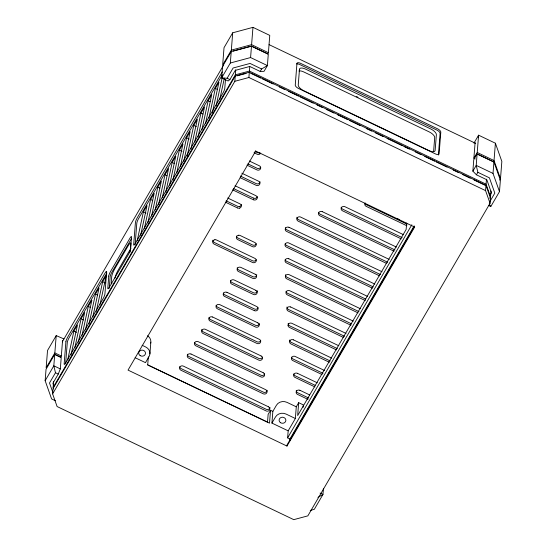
<?xml version="1.0" encoding="UTF-8"?>
<svg xmlns="http://www.w3.org/2000/svg" width="547" height="547" viewBox="0 0 547 547"><rect width="100%" height="100%" fill="white"/><g stroke="black" fill="none" stroke-linecap="round" stroke-linejoin="round"><path stroke-width="0.82" d="M55.425 400.753L51.603 398.927L45.148 380.705L46.051 369.232L54.727 354.333L61.23 357.444L60.327 368.91L58.262 374.073L52.888 383.297L53.702 385.594M54.727 354.333L53.825 365.806L55.473 372.746L49.504 382.989L52.922 392.623M56.204 335.605L47.521 350.504L46.16 367.823L54.844 352.931L56.204 335.605L63.903 338.921M52.621 393.881L53.032 388.616L235.237 76.026L249.309 72.238L485.975 185.344L490.468 198.007L490.05 203.272L307.852 515.862L293.773 519.65L57.107 406.544L52.621 393.881L234.82 81.298L235.237 76.026M53.688 389.026L53.127 387.44L53.592 381.546M55.514 354.832L60.621 357.273L61.339 356.035L62.57 340.35M65.606 363.817L67.295 342.401A3.918 0.697 -64.5 0 1 69.23 337.561L106.385 273.808A3.918 0.697 -64.5 0 1 106.85 273.069M109.25 288.194L110.152 276.72A3.918 0.697 -64.5 0 1 112.087 271.88L131.266 238.977A3.918 0.697 -64.5 0 1 131.499 238.588M135.13 244.543L136.818 223.121A3.918 0.697 -64.5 0 1 138.753 218.287L222.397 74.782M148.34 356.883L147.704 364.931L269.514 423.146L270.533 410.271L272.85 411.378L271.927 423.084L288.173 430.845L287.619 437.873L289.937 438.981L289.814 440.54M149.919 353.868L150.842 342.162M225.487 79.349L224.776 88.409A3.918 0.697 -64.5 0 1 222.841 93.25L135.335 243.374A3.918 0.697 -64.5 0 1 133.673 244.7L135.424 222.458A3.918 0.697 -64.5 0 1 137.359 217.617L222.294 71.91M229.911 79.588L227.128 78.255L221.644 77.9L230.328 63.008L231.231 51.534L251.49 46.078L268.297 54.112L267.394 65.578L264.037 71.342L260.174 71.438L249.774 66.467L235.285 70.372L229.911 79.588L228.14 81.004L221.644 77.9L222.547 66.426L231.231 51.534M232.701 32.806L224.024 47.698L222.656 65.025L231.34 50.133L232.701 32.806L252.967 27.35L269.767 35.384L268.406 52.703L267.565 54.146M53.127 387.44L235.326 74.857L235.723 69.804M490.05 203.272L485.565 190.616L248.899 77.503L249.309 72.238M489.695 198.308L490.556 196.838L486.071 184.175L249.405 71.069L249.733 66.857M260.174 71.438L261.616 68.97L267.394 65.578L250.588 57.551L251.49 46.078M268.406 52.703L251.599 44.676L252.967 27.35M267.497 422.434L268.133 414.387L270.533 410.271M255.695 151.088L128.039 370.107L286.977 446.065L287.066 444.896L414.298 226.615M288.173 430.845L295.366 418.51L296.283 406.804L298.683 402.688L303.325 404.91L303.134 407.324M298.683 402.688L297.671 415.57L406.147 229.453L406.66 223.019M323.427 488.703L322.976 494.44L314.299 509.332L310.245 510.426M433.586 151.697L434.701 137.557A6.53 2.694 30.2 0 0 429.128 131.854L303.838 71.978A6.53 2.694 30.2 0 0 298.908 70.973M438.386 155.068L440.089 133.413A3.918 1.62 30.2 0 0 436.745 129.995L299.852 64.567A3.918 1.62 30.2 0 0 296.768 64.006M490.201 194.917L491.445 192.79L486.823 179.758L476.423 174.787L472.861 171.143L473.764 159.669L477.121 153.912L493.92 161.939L500.382 180.168L499.479 191.635L490.796 206.534L488.628 205.494M475.261 158.931L473.873 158.268L475.104 142.582M477.121 153.912L476.218 165.385L477.859 172.319L476.423 174.787M473.873 158.268L477.23 152.504L478.591 135.184L495.397 143.211L501.852 161.44L500.491 178.76L499.664 180.182M485.565 190.616L485.975 185.344M486.071 184.175L486.468 179.122M490.556 196.838L491.021 190.944M499.479 191.635L493.018 173.413L493.92 161.939M500.491 178.76L494.03 160.538L495.397 143.211M478.215 137.263L478.591 135.184L473.962 143.129M67.691 359.912L73.886 331.092L77.483 324.918L71.11 354.565M74.884 347.571L81.079 318.751L84.676 312.583L78.303 342.224M82.077 335.229L88.272 306.409L91.869 300.241L85.496 329.889M89.093 323.715L95.458 294.074L99.055 287.907L92.867 316.72M96.286 311.38L102.651 281.732L106.248 275.565L100.06 304.385M137.215 240.632L143.41 211.812L147.006 205.645L140.641 235.285M144.408 228.297L150.603 199.477L154.199 193.303L147.827 222.95M151.601 215.956L157.796 187.136L161.392 180.968L155.198 209.788M158.616 204.441L164.989 174.794L168.579 168.626L162.391 197.446M165.809 192.1L172.175 162.459L175.772 156.292L169.584 185.112M173.002 179.765L179.368 150.117L182.965 143.95L176.777 172.77M180.373 166.603L186.561 137.782L190.158 131.608L183.792 161.256M187.211 155.909L193.754 125.441L197.351 119.273L190.985 148.914M194.753 141.919L200.947 113.106L204.544 106.932L198.171 136.579M201.946 129.584L208.14 100.764L211.737 94.597L205.542 123.417M208.961 118.07L215.333 88.423L218.93 82.255L212.38 112.723M216.154 105.728L222.171 77.736M219.75 99.561L224.352 78.153M62.29 341.854L223.436 65.394M45.148 380.705L53.825 365.806L60.327 368.91M227.128 78.255L233.097 68.013L250.061 63.445L261.616 68.97M130.972 248.167L118.214 270.054A6.53 1.162 -64.5 0 0 114.993 278.122M272.85 411.378L276.447 405.211A7.843 7.002 4.5 0 1 287.004 402.366L296.283 406.804M271.927 423.084L275.524 416.917A7.843 7.002 4.5 0 1 286.081 414.072L295.366 418.51M287.619 437.873L411.843 224.755M289.937 438.981L414.161 225.863M286.977 446.065L414.633 227.053L255.415 150.945M472.861 171.143L476.218 165.385L493.018 173.413M489.709 201.877L494.823 193.098L489.415 177.843L477.859 172.319M317.923 497.408L322.976 494.44L320.091 493.059M239.648 206.492L240.181 206.294A2.585 2.311 4.5 0 0 241.487 204.482M239.518 208.127L240.051 207.935A2.585 2.311 4.5 0 0 239.962 203.86L227.696 198M231.34 50.133L251.599 44.676M233.227 51.09L251.456 46.18L266.293 53.271M230.328 63.008L250.588 57.551M235.326 74.857L249.405 71.069M237.227 75.821L246.054 73.442M234.82 81.298L248.899 77.503M269.083 44.642L475.685 143.382M477.23 152.504L494.03 160.538M478.646 154.76L492.738 161.495M356.514 96.545L358.053 97.277M250.799 73.312L260.81 78.091M262.348 78.83L273.124 83.978M279.278 86.925L284.666 89.496M288.515 91.335L298.518 96.122M300.057 96.853L313.144 103.109M316.993 104.949L322.381 107.52M326.224 109.359L333.923 113.038M337.772 114.877L347.776 119.656M349.314 120.395L360.09 125.543M366.251 128.49L371.639 131.061M375.481 132.9L383.18 136.579M387.03 138.418L402.421 145.775M403.959 146.514L409.347 149.085M415.508 152.032L420.896 154.603M424.739 156.442L434.749 161.221M436.287 161.96L447.063 167.108M453.217 170.055L458.605 172.626M462.454 174.466L470.153 178.144M474.003 179.984L484.772 185.132M215.333 88.423L217.282 89.359M208.14 100.764L210.089 101.694M200.947 113.106L202.903 114.036M254.957 151.485L257.254 152.579A2.585 2.311 4.5 0 0 259.319 152.736M406.989 224.14L366.299 204.694A2.585 2.311 4.5 0 1 365.04 203.381M254.061 152.757L257.124 154.22A2.591 2.311 4.5 0 0 260.693 153.119M406.859 225.781L366.169 206.335A2.585 2.311 4.5 0 1 365.232 202.937M193.754 125.441L196.359 126.685M249.343 161.016L259.333 165.789A2.591 2.311 4.5 0 1 260.728 167.984A2.585 2.311 4.5 0 1 256.96 169.912L246.964 165.139M403.665 234.772L344.911 206.691A2.585 2.311 4.5 0 0 343.119 206.472L343.037 206.486A2.585 2.311 4.5 0 0 342.463 210.78L401.259 238.882M247.859 163.868L257.083 168.278A2.585 2.311 4.5 0 0 260.618 167.245M402.148 237.603L342.593 209.139A2.585 2.311 4.5 0 1 341.205 207.258M186.561 137.782L189.166 139.027M241.808 173.194L258.533 181.187A2.591 2.311 4.5 0 1 259.64 184.373A2.591 2.311 4.5 0 1 256.16 185.31L240.188 177.679M322.286 211.655L396.452 247.1M240.318 176.038L256.29 183.669A2.591 2.311 4.5 0 0 260.057 181.768M394.941 249.938L319.968 214.103A2.585 2.311 4.5 0 1 318.586 212.257M394.045 251.21L319.838 215.744A2.585 2.311 4.5 0 1 320.33 211.47L320.884 211.381A2.585 2.311 4.5 0 1 322.217 211.675M179.368 150.117L181.98 151.369M235.066 185.748L255.873 195.689A2.591 2.311 4.5 0 1 256.981 198.821A2.591 2.311 4.5 0 1 253.493 199.764M389.184 259.401L300.624 217.077A2.585 2.311 4.5 0 0 299.147 216.81L298.58 216.913A2.585 2.311 4.5 0 0 298.177 221.166L386.784 263.51M233.562 188.585L253.596 198.158M387.679 262.245L298.306 219.532A2.585 2.311 4.5 0 1 296.918 217.255M232.666 189.857L253.466 199.799M172.175 162.459L174.787 163.703M288.994 227.292L382.011 271.75M226.164 200.824L237.651 206.315A2.585 2.311 4.5 0 0 239.716 206.472M380.514 274.594L286.744 229.781A2.585 2.311 4.5 0 1 285.349 227.648M225.268 202.096L237.521 207.956M379.618 275.866L286.621 231.422A2.591 2.311 4.5 0 1 285.507 228.284A2.591 2.311 4.5 0 1 288.994 227.347M164.989 174.794L166.944 175.731M374.825 284.091L288.761 242.964A2.591 2.311 4.5 0 0 285.281 243.948A2.591 2.311 4.5 0 0 286.389 247.087L372.425 288.207M373.327 286.936L286.519 245.446A2.585 2.311 4.5 0 1 285.158 243.777M157.796 187.136L159.751 188.072M288.802 258.752L367.666 296.447M365.403 298.922L286.553 261.24A2.585 2.311 4.5 0 1 285.206 259.606M365.273 300.563L286.43 262.881A2.585 2.311 4.5 0 1 285.315 259.743A2.585 2.311 4.5 0 1 288.795 258.806M150.603 199.477L152.558 200.414M360.459 308.775L289.124 274.683A2.585 2.311 4.5 0 0 285.637 275.674A2.585 2.311 4.5 0 0 286.751 278.813L358.059 312.891M358.955 311.619L286.881 277.172A2.585 2.311 4.5 0 1 285.513 274.717M143.41 211.812L146.022 213.063M353.28 321.123L289.725 290.751A2.585 2.311 4.5 0 0 286.245 291.742A2.585 2.311 4.5 0 0 287.353 294.874L350.887 325.239M351.783 323.968L287.483 293.24A2.585 2.311 4.5 0 1 286.088 291.257M290.621 306.956L346.039 333.438M344.542 336.282L288.385 309.445A2.591 2.311 4.5 0 1 286.984 307.455A2.585 2.311 4.5 0 1 287.004 307.011M343.646 337.554L288.255 311.079A2.585 2.311 4.5 0 1 287.141 307.947A2.585 2.311 4.5 0 1 290.628 307.011M226.991 292.317L256.68 306.511A2.585 2.311 4.5 0 1 258.075 308.46A2.591 2.311 4.5 0 1 254.307 310.634M338.832 345.772L291.831 323.311A2.591 2.311 4.5 0 0 288.071 325.527M337.342 348.617L289.595 325.8A2.585 2.311 4.5 0 1 288.201 323.886A2.591 2.311 4.5 0 1 288.207 323.386M254.307 310.634L224.591 296.433A2.585 2.311 4.5 0 1 223.484 293.301A2.585 2.311 4.5 0 1 226.964 292.358M336.439 349.889L289.466 327.434A2.585 2.311 4.5 0 1 288.071 325.527M257.849 322.846L219.798 304.658A2.591 2.311 4.5 0 0 216.291 305.636A2.585 2.311 4.5 0 0 217.398 308.775L255.483 326.969A2.591 2.311 4.5 0 0 258.963 326.033A2.591 2.311 4.5 0 0 257.856 322.901M293.356 339.81L331.694 358.135M330.197 360.979L291.113 342.299A2.585 2.311 4.5 0 1 289.732 339.988M329.301 362.251L290.983 343.94A2.585 2.311 4.5 0 1 289.876 340.808A2.585 2.311 4.5 0 1 293.356 339.865M212.605 317L259.319 339.325A2.591 2.318 4.5 0 1 260.714 341.246A2.585 2.311 4.5 0 1 256.953 343.448L210.212 321.11A2.585 2.311 4.5 0 1 209.098 317.978A2.585 2.311 4.5 0 1 212.585 317.041M324.46 370.456L295.195 356.466A2.585 2.311 4.5 0 0 291.722 357.464A2.585 2.311 4.5 0 0 292.83 360.596L322.067 374.572M322.962 373.3L292.96 358.955A2.585 2.311 4.5 0 1 291.572 357.129M297.37 373.286L317.308 382.811M102.651 281.732L105.27 282.984M315.051 385.293L295.134 375.775A2.591 2.318 4.5 0 1 293.746 373.936M314.922 386.927L295.004 377.409A2.591 2.318 4.5 0 1 293.896 374.271A2.591 2.318 4.5 0 1 297.383 373.334M263.223 372.739L198.219 341.677A2.591 2.311 4.5 0 0 194.718 342.654A2.585 2.311 4.5 0 0 195.826 345.786L260.857 376.869A2.591 2.311 4.5 0 0 264.338 375.933A2.591 2.311 4.5 0 0 263.23 372.794M299.893 390.264L309.616 394.913M95.458 294.074L97.428 295.011M308.857 398.107L297.657 392.753A2.585 2.311 4.5 0 1 296.262 390.537M307.982 399.392L297.527 394.394A2.585 2.311 4.5 0 1 296.419 391.262A2.585 2.311 4.5 0 1 299.9 390.326M191.033 354.012L265.657 389.683A2.591 2.318 4.5 0 1 267.045 391.495A2.585 2.311 4.5 0 1 263.298 393.813L188.633 358.128A2.585 2.311 4.5 0 1 187.525 354.996A2.585 2.311 4.5 0 1 191.006 354.053M88.272 306.409L90.234 307.352M142.138 345.28L145.707 346.983A7.843 7.002 4.5 0 1 149.071 356.48L145.475 362.647L135.136 357.711M268.44 406.79L183.354 366.121A2.585 2.311 4.5 0 0 179.833 367.099A2.585 2.311 4.5 0 0 180.941 370.23L266.081 410.913A2.585 2.311 4.5 0 0 269.562 409.976A2.585 2.311 4.5 0 0 268.454 406.845M81.079 318.751L83.698 320.002M147.485 364.753L267.729 422.222M73.886 331.092L76.512 332.344M54.844 352.931L61.339 356.035M55.473 372.746L58.262 374.073M489.244 203.976L490.796 206.534M239.586 208.106A2.585 2.311 4.5 0 1 237.589 207.935M269.979 407.399A2.591 2.311 4.5 0 1 266.204 409.279L181.071 368.589A2.585 2.311 4.5 0 1 179.683 366.688M267.189 390.319A2.591 2.311 4.5 0 1 263.422 392.172L188.763 356.487A2.585 2.311 4.5 0 1 187.375 354.217M264.659 373.861A2.585 2.311 4.5 0 1 260.987 375.228L195.956 344.152A2.585 2.311 4.5 0 1 194.575 342.333M262.539 357.102A2.585 2.311 4.5 0 1 258.875 358.442L203.149 331.81A2.585 2.311 4.5 0 1 201.754 329.54M257.336 196.64A2.591 2.311 4.5 0 1 253.623 198.123M260.741 340.494A2.591 2.311 4.5 0 1 257.083 341.813L210.335 319.475A2.585 2.311 4.5 0 1 208.954 317.657M256.222 259.716A2.585 2.311 4.5 0 1 252.659 260.816L214.192 242.43A2.585 2.311 4.5 0 1 212.797 240.222M259.367 323.612A2.585 2.311 4.5 0 1 255.613 325.335L217.528 307.134A2.585 2.311 4.5 0 1 216.147 305.315M237.227 267.743A2.591 2.311 4.5 0 0 238.622 269.883L252.974 276.741A2.585 2.311 4.5 0 0 256.741 274.69M258.075 307.742A2.585 2.311 4.5 0 1 254.437 308.993L224.721 294.792A2.585 2.311 4.5 0 1 223.34 292.98M230.533 280.638A2.585 2.311 4.5 0 0 231.914 282.457L253.562 292.802A2.585 2.311 4.5 0 0 257.329 290.71M256.222 243.736A2.585 2.311 4.5 0 1 252.577 245.001L237.849 237.966A2.585 2.311 4.5 0 1 236.461 236.119M259.921 153.03A7.843 7.002 4.5 0 1 258.984 152.647M399.358 219.737A7.843 7.002 4.5 0 1 397.683 218.663M147.505 335.769A7.843 7.002 4.5 0 1 150.685 343.065M111.93 283.565A6.53 1.162 -64.5 0 1 111.212 282.997L111.718 276.563A6.53 1.162 -64.5 0 1 114.945 268.495L128.128 245.87A6.53 1.162 -64.5 0 1 130.897 243.654L130.391 250.095A6.53 1.162 -64.5 0 1 129.755 252.584M65.9 341.738L64.149 363.974A3.918 0.697 -64.5 0 0 65.811 362.647L102.966 298.894A3.918 0.697 -64.5 0 0 104.908 294.054L106.658 271.818A3.918 0.697 -64.5 0 0 104.997 273.144L67.835 336.897A3.918 0.697 -64.5 0 0 65.9 341.738M108.757 276.05L107.793 288.344A3.918 0.697 -64.5 0 0 109.448 287.018L128.627 254.109A3.918 0.697 -64.5 0 0 130.569 249.275L131.533 236.981A3.918 0.697 -64.5 0 0 129.871 238.307L110.692 271.216A3.918 0.697 -64.5 0 0 108.757 276.05M296.953 63.425L295.25 85.079A3.918 1.62 30.2 0 0 298.594 88.505L435.487 153.926A3.918 1.62 30.2 0 0 439.104 153.837L440.807 132.176A3.918 1.62 30.2 0 0 437.463 128.757L300.57 63.336A3.918 1.62 30.2 0 0 296.953 63.425M299.482 69.25L298.238 85.052A6.53 2.694 30.2 0 0 303.811 90.754L429.101 150.63A6.53 2.694 30.2 0 0 435.132 150.48L436.376 134.678A6.53 2.694 30.2 0 0 430.81 128.976L305.513 69.1A6.53 2.694 30.2 0 0 299.482 69.25M238.752 235.244L238.198 235.333A2.585 2.311 4.5 0 0 237.719 239.6L252.454 246.642A2.585 2.311 4.5 0 0 256.222 244.502A2.591 2.311 4.5 0 0 254.82 242.512L240.167 235.511A2.585 2.311 4.5 0 0 238.752 235.244M214.896 239.736L214.807 239.75A2.585 2.311 4.5 0 0 214.062 244.071L252.529 262.457A2.591 2.311 4.5 0 0 256.01 261.514A2.591 2.311 4.5 0 0 254.902 258.382L216.516 239.989A2.585 2.311 4.5 0 0 214.896 239.736M255.217 274.259L240.878 267.408A2.591 2.311 4.5 0 0 237.152 268.953A2.585 2.311 4.5 0 0 238.492 271.524L252.844 278.382A2.585 2.311 4.5 0 0 256.611 276.331A2.591 2.311 4.5 0 0 255.217 274.259M255.805 290.313L234.184 279.982A2.591 2.311 4.5 0 0 230.677 280.96A2.585 2.311 4.5 0 0 231.784 284.091L253.432 294.436A2.585 2.311 4.5 0 0 256.912 293.5A2.585 2.311 4.5 0 0 255.805 290.368M261.11 355.953L205.412 329.335A2.591 2.311 4.5 0 0 201.905 330.32A2.585 2.311 4.5 0 0 203.019 333.451L258.745 360.083A2.585 2.311 4.5 0 0 262.225 359.147A2.585 2.311 4.5 0 0 261.117 356.015M140.169 355.618A3.398 3.036 4.5 0 0 145.495 353.465A3.398 3.036 4.5 0 0 140.668 350.381A3.398 3.036 4.5 0 0 140.169 355.618M280.549 422.708A3.398 3.036 4.5 0 0 285.869 420.554A3.398 3.036 4.5 0 0 281.042 417.47A3.398 3.036 4.5 0 0 280.549 422.708"/></g></svg>
